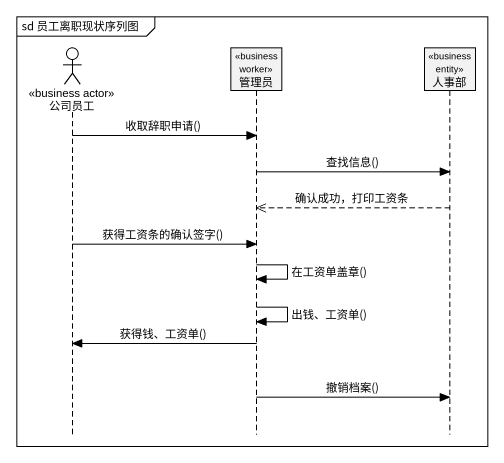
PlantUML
@startuml
mainframe sd 员工离职现状序列图
hide footbox
actor 公司员工 <<business actor>>
participant 管理员 <<business worker>>
participant 人事部 <<business entity>>

公司员工 -> 管理员 : 收取辞职申请()
管理员 -> 人事部 : 查找信息()
人事部 -->> 管理员 : 确认成功，打印工资条
公司员工 -> 管理员 : 获得工资条的确认签字()
管理员 -> 管理员 : 在工资单盖章()
管理员 -> 管理员 : 出钱、工资单()
管理员 -> 公司员工 : 获得钱、工资单()
管理员 -> 人事部 : 撤销档案()
@enduml
